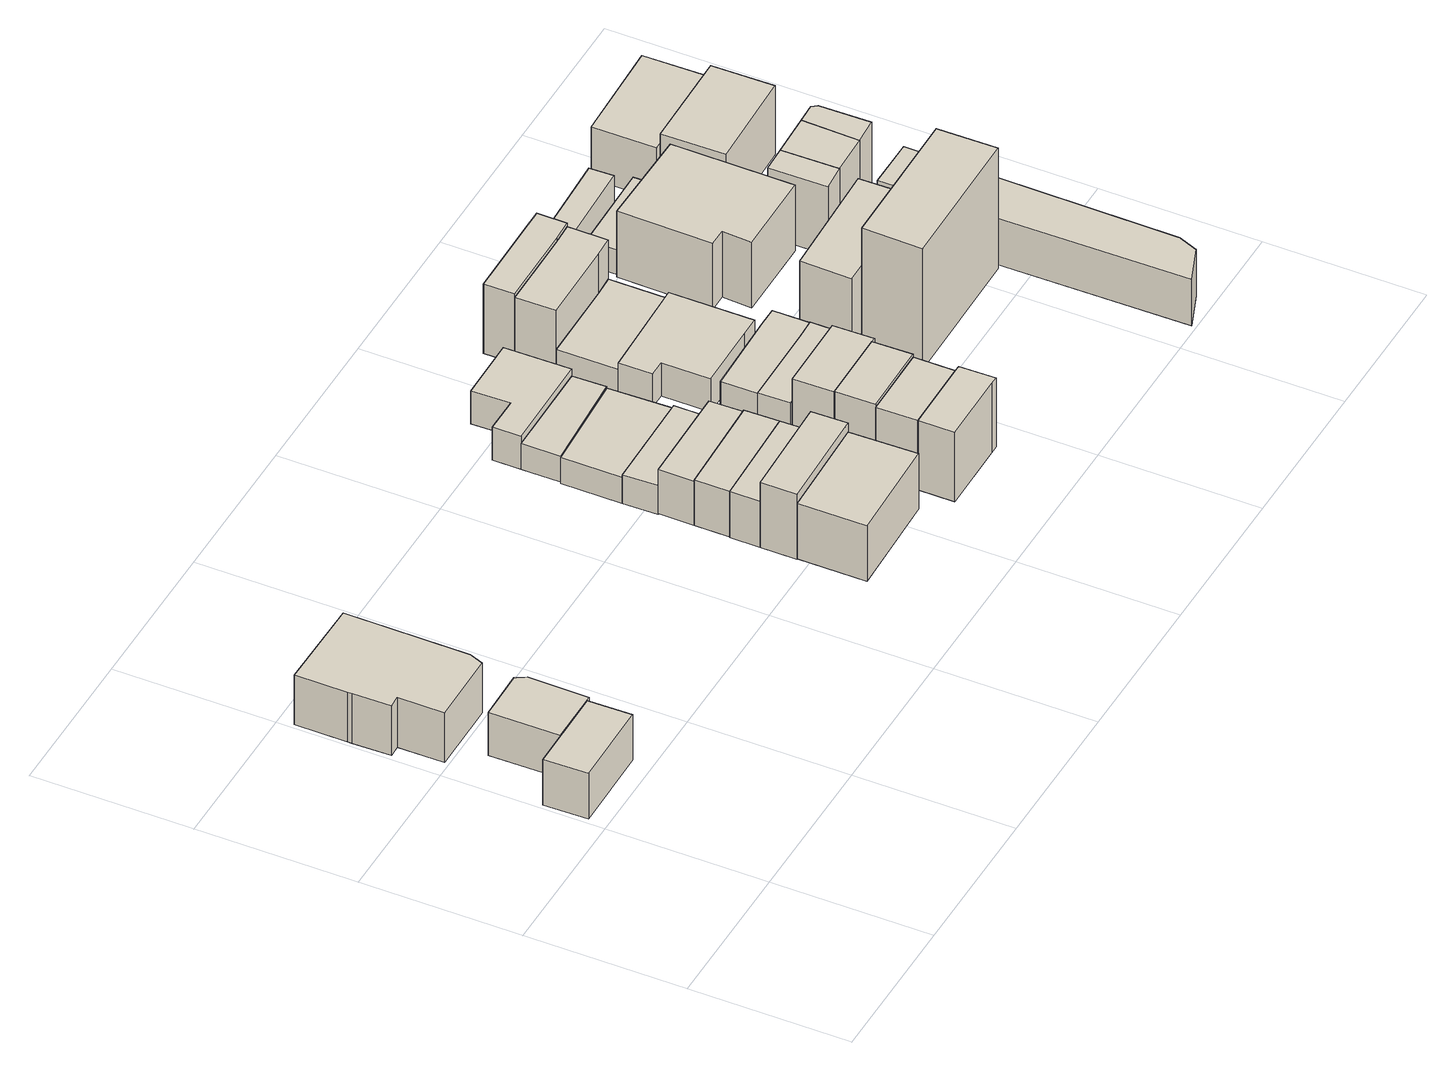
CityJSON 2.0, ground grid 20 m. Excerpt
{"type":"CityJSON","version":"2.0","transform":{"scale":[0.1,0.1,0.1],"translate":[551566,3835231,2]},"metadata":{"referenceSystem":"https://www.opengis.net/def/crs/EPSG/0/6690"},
"CityObjects":{
"building1":{"type":"Building","attributes":{"計測周辺長":33.08,"1/2500図郭":70,"区名":"生野区","町丁目名称":"小路東６丁目","街区番号":4,"class":"3001","usage":"411","measuredHeight":6.5,"storeysAboveGround":2,"BuildingDetailAttribute.buildingRoofEdgeArea":60.8,"BuildingDetailAttribute.buildingStructureType":"601","BuildingDetailAttribute.buildingStructureOrgType":"1","BuildingDetailAttribute.detailedUsage":"1110","BuildingDetailAttribute.specifiedBuildingCoverageRate":0.8,"BuildingDetailAttribute.surveyYear":2017,"BuildingRiverFloodingRiskAttribute.description":"2","BuildingRiverFloodingRiskAttribute.rank":"2","BuildingRiverFloodingRiskAttribute.depth":1.5,"BuildingRiverFloodingRiskAttribute.adminType":"1","BuildingRiverFloodingRiskAttribute.scale":"2","BuildingRiverFloodingRiskAttribute.duration":44.15,"BuildingIDAttribute.prefecture":"27","BuildingIDAttribute.city":"27116"},"geometry":[{"type":"Solid","lod":"1","boundaries":[[[[0,1,2,3]],[[2,4,5,3]],[[1,6,4,2]],[[0,7,6,1]],[[3,5,7,0]],[[4,6,7,5]]]]}]},
"building2":{"type":"Building","attributes":{"計測周辺長":41.13,"1/2500図郭":70,"区名":"生野区","町丁目名称":"小路東６丁目","街区番号":4,"class":"3001","usage":"413","measuredHeight":6.1,"storeysAboveGround":2,"BuildingDetailAttribute.buildingRoofEdgeArea":105.42,"BuildingDetailAttribute.buildingStructureType":"601","BuildingDetailAttribute.buildingStructureOrgType":"1","BuildingDetailAttribute.detailedUsage":"1150","BuildingDetailAttribute.specifiedBuildingCoverageRate":0.8,"BuildingDetailAttribute.surveyYear":2017,"BuildingRiverFloodingRiskAttribute.description":"2","BuildingRiverFloodingRiskAttribute.rank":"2","BuildingRiverFloodingRiskAttribute.depth":1.79,"BuildingRiverFloodingRiskAttribute.adminType":"1","BuildingRiverFloodingRiskAttribute.scale":"2","BuildingRiverFloodingRiskAttribute.duration":44.15,"BuildingIDAttribute.prefecture":"27","BuildingIDAttribute.city":"27116"},"geometry":[{"type":"Solid","lod":"1","boundaries":[[[[8,9,10,11,12]],[[11,13,14,12]],[[10,15,13,11]],[[9,16,15,10]],[[8,17,16,9]],[[12,14,17,8]],[[13,15,16,17,14]]]]}]},
"building3":{"type":"Building","attributes":{"計測周辺長":37.34,"1/2500図郭":70,"区名":"生野区","町丁目名称":"小路東６丁目","街区番号":4,"class":"3001","usage":"411","measuredHeight":7.1,"storeysAboveGround":2,"BuildingDetailAttribute.buildingRoofEdgeArea":76.29,"BuildingDetailAttribute.buildingStructureType":"601","BuildingDetailAttribute.buildingStructureOrgType":"1","BuildingDetailAttribute.detailedUsage":"1120","BuildingDetailAttribute.specifiedBuildingCoverageRate":0.8,"BuildingDetailAttribute.surveyYear":2017,"BuildingRiverFloodingRiskAttribute.description":"2","BuildingRiverFloodingRiskAttribute.rank":"2","BuildingRiverFloodingRiskAttribute.depth":1.65,"BuildingRiverFloodingRiskAttribute.adminType":"1","BuildingRiverFloodingRiskAttribute.scale":"2","BuildingRiverFloodingRiskAttribute.duration":42.88,"BuildingIDAttribute.prefecture":"27","BuildingIDAttribute.city":"27116"},"geometry":[{"type":"Solid","lod":"1","boundaries":[[[[18,19,20,21,22,23,24,25,26]],[[25,27,28,26]],[[24,29,27,25]],[[23,30,29,24]],[[22,31,30,23]],[[21,32,31,22]],[[20,33,32,21]],[[19,34,33,20]],[[18,35,34,19]],[[26,28,35,18]],[[27,29,30,31,32,33,34,35,28]]]]}]},
"building4":{"type":"Building","attributes":{"計測周辺長":35.52,"1/2500図郭":70,"区名":"生野区","町丁目名称":"小路東６丁目","街区番号":7,"class":"3001","usage":"411","measuredHeight":7.9,"storeysAboveGround":2,"BuildingDetailAttribute.buildingRoofEdgeArea":58.95,"BuildingDetailAttribute.buildingStructureType":"601","BuildingDetailAttribute.buildingStructureOrgType":"1","BuildingDetailAttribute.detailedUsage":"1120","BuildingDetailAttribute.specifiedBuildingCoverageRate":0.8,"BuildingDetailAttribute.surveyYear":2017,"BuildingRiverFloodingRiskAttribute.description":"2","BuildingRiverFloodingRiskAttribute.rank":"2","BuildingRiverFloodingRiskAttribute.depth":1.69,"BuildingRiverFloodingRiskAttribute.adminType":"1","BuildingRiverFloodingRiskAttribute.scale":"2","BuildingRiverFloodingRiskAttribute.duration":41.25,"BuildingIDAttribute.prefecture":"27","BuildingIDAttribute.city":"27116"},"geometry":[{"type":"Solid","lod":"1","boundaries":[[[[36,37,38,39]],[[38,40,41,39]],[[37,42,40,38]],[[36,43,42,37]],[[39,41,43,36]],[[40,42,43,41]]]]}]},
"building5":{"type":"Building","attributes":{"計測周辺長":35.21,"1/2500図郭":70,"区名":"生野区","町丁目名称":"小路東６丁目","街区番号":7,"class":"3001","usage":"411","measuredHeight":9.2,"storeysAboveGround":1,"BuildingDetailAttribute.buildingRoofEdgeArea":58.27,"BuildingDetailAttribute.buildingStructureType":"601","BuildingDetailAttribute.buildingStructureOrgType":"1","BuildingDetailAttribute.detailedUsage":"1110","BuildingDetailAttribute.specifiedBuildingCoverageRate":0.8,"BuildingDetailAttribute.surveyYear":2017,"BuildingRiverFloodingRiskAttribute.description":"2","BuildingRiverFloodingRiskAttribute.rank":"2","BuildingRiverFloodingRiskAttribute.depth":1.69,"BuildingRiverFloodingRiskAttribute.adminType":"1","BuildingRiverFloodingRiskAttribute.scale":"2","BuildingRiverFloodingRiskAttribute.duration":41.68,"BuildingIDAttribute.prefecture":"27","BuildingIDAttribute.city":"27116"},"geometry":[{"type":"Solid","lod":"1","boundaries":[[[[44,45,46,47]],[[46,48,49,47]],[[45,50,48,46]],[[44,51,50,45]],[[47,49,51,44]],[[48,50,51,49]]]]}]},
"building6":{"type":"Building","attributes":{"計測周辺長":33.83,"1/2500図郭":70,"区名":"生野区","町丁目名称":"小路東６丁目","街区番号":7,"class":"3001","usage":"411","measuredHeight":6.6,"storeysAboveGround":2,"BuildingDetailAttribute.buildingRoofEdgeArea":49.89,"BuildingDetailAttribute.buildingStructureType":"601","BuildingDetailAttribute.buildingStructureOrgType":"1","BuildingDetailAttribute.detailedUsage":"1110","BuildingDetailAttribute.specifiedBuildingCoverageRate":0.8,"BuildingDetailAttribute.surveyYear":2017,"BuildingRiverFloodingRiskAttribute.description":"2","BuildingRiverFloodingRiskAttribute.rank":"2","BuildingRiverFloodingRiskAttribute.depth":1.69,"BuildingRiverFloodingRiskAttribute.adminType":"1","BuildingRiverFloodingRiskAttribute.scale":"2","BuildingRiverFloodingRiskAttribute.duration":41.68,"BuildingIDAttribute.prefecture":"27","BuildingIDAttribute.city":"27116"},"geometry":[{"type":"Solid","lod":"1","boundaries":[[[[52,44,47,53]],[[47,54,55,53]],[[44,56,54,47]],[[52,57,56,44]],[[53,55,57,52]],[[54,56,57,55]]]]}]},
"building7":{"type":"Building","attributes":{"計測周辺長":34.53,"1/2500図郭":70,"区名":"生野区","町丁目名称":"小路東６丁目","街区番号":7,"class":"3001","usage":"411","measuredHeight":6.6,"storeysAboveGround":2,"BuildingDetailAttribute.buildingRoofEdgeArea":55.13,"BuildingDetailAttribute.buildingStructureType":"601","BuildingDetailAttribute.buildingStructureOrgType":"1","BuildingDetailAttribute.detailedUsage":"1110","BuildingDetailAttribute.specifiedBuildingCoverageRate":0.8,"BuildingDetailAttribute.surveyYear":2017,"BuildingRiverFloodingRiskAttribute.description":"2","BuildingRiverFloodingRiskAttribute.rank":"2","BuildingRiverFloodingRiskAttribute.depth":1.69,"BuildingRiverFloodingRiskAttribute.adminType":"1","BuildingRiverFloodingRiskAttribute.scale":"2","BuildingRiverFloodingRiskAttribute.duration":41.68,"BuildingIDAttribute.prefecture":"27","BuildingIDAttribute.city":"27116"},"geometry":[{"type":"Solid","lod":"1","boundaries":[[[[58,59,60,61]],[[60,55,62,61]],[[59,57,55,60]],[[58,63,57,59]],[[61,62,63,58]],[[55,57,63,62]]]]}]},
"building8":{"type":"Building","attributes":{"計測周辺長":33.41,"1/2500図郭":70,"区名":"生野区","町丁目名称":"小路東６丁目","街区番号":7,"class":"3001","usage":"411","measuredHeight":6.3,"storeysAboveGround":2,"BuildingDetailAttribute.buildingRoofEdgeArea":48.46,"BuildingDetailAttribute.buildingStructureType":"601","BuildingDetailAttribute.buildingStructureOrgType":"1","BuildingDetailAttribute.detailedUsage":"1110","BuildingDetailAttribute.specifiedBuildingCoverageRate":0.8,"BuildingDetailAttribute.surveyYear":2017,"BuildingRiverFloodingRiskAttribute.description":"2","BuildingRiverFloodingRiskAttribute.rank":"2","BuildingRiverFloodingRiskAttribute.depth":1.69,"BuildingRiverFloodingRiskAttribute.adminType":"1","BuildingRiverFloodingRiskAttribute.scale":"2","BuildingRiverFloodingRiskAttribute.duration":41.68,"BuildingIDAttribute.prefecture":"27","BuildingIDAttribute.city":"27116"},"geometry":[{"type":"Solid","lod":"1","boundaries":[[[[64,58,61,65]],[[61,66,67,65]],[[58,68,66,61]],[[64,69,68,58]],[[65,67,69,64]],[[66,68,69,67]]]]}]},
"building9":{"type":"Building","attributes":{"計測周辺長":36.26,"1/2500図郭":70,"区名":"生野区","町丁目名称":"小路東６丁目","街区番号":7,"class":"3001","usage":"411","measuredHeight":4.1,"storeysAboveGround":2,"BuildingDetailAttribute.buildingRoofEdgeArea":67.57,"BuildingDetailAttribute.buildingStructureType":"601","BuildingDetailAttribute.buildingStructureOrgType":"1","BuildingDetailAttribute.detailedUsage":"1110","BuildingDetailAttribute.specifiedBuildingCoverageRate":0.8,"BuildingDetailAttribute.surveyYear":2017,"BuildingRiverFloodingRiskAttribute.description":"2","BuildingRiverFloodingRiskAttribute.rank":"2","BuildingRiverFloodingRiskAttribute.depth":1.79,"BuildingRiverFloodingRiskAttribute.adminType":"1","BuildingRiverFloodingRiskAttribute.scale":"2","BuildingRiverFloodingRiskAttribute.duration":41.68,"BuildingIDAttribute.prefecture":"27","BuildingIDAttribute.city":"27116"},"geometry":[{"type":"Solid","lod":"1","boundaries":[[[[70,71,72,73]],[[72,74,75,73]],[[71,76,74,72]],[[70,77,76,71]],[[73,75,77,70]],[[74,76,77,75]]]]}]},
"building10":{"type":"Building","attributes":{"計測周辺長":33.39,"1/2500図郭":70,"区名":"生野区","町丁目名称":"小路東６丁目","街区番号":7,"class":"3001","usage":"411","measuredHeight":3.7,"storeysAboveGround":1,"BuildingDetailAttribute.buildingRoofEdgeArea":49.81,"BuildingDetailAttribute.buildingStructureType":"601","BuildingDetailAttribute.buildingStructureOrgType":"1","BuildingDetailAttribute.detailedUsage":"1120","BuildingDetailAttribute.specifiedBuildingCoverageRate":0.8,"BuildingDetailAttribute.surveyYear":2017,"BuildingRiverFloodingRiskAttribute.description":"2","BuildingRiverFloodingRiskAttribute.rank":"2","BuildingRiverFloodingRiskAttribute.depth":1.54,"BuildingRiverFloodingRiskAttribute.adminType":"1","BuildingRiverFloodingRiskAttribute.scale":"2","BuildingRiverFloodingRiskAttribute.duration":40.13,"BuildingIDAttribute.prefecture":"27","BuildingIDAttribute.city":"27116"},"geometry":[{"type":"Solid","lod":"1","boundaries":[[[[78,70,73,79]],[[73,80,81,79]],[[70,82,80,73]],[[78,83,82,70]],[[79,81,83,78]],[[80,82,83,81]]]]}]},
"building11":{"type":"Building","attributes":{"計測周辺長":34.27,"1/2500図郭":70,"区名":"生野区","町丁目名称":"小路東６丁目","街区番号":7,"class":"3001","usage":"411","measuredHeight":3.7,"storeysAboveGround":1,"BuildingDetailAttribute.buildingRoofEdgeArea":56.54,"BuildingDetailAttribute.buildingStructureType":"601","BuildingDetailAttribute.buildingStructureOrgType":"1","BuildingDetailAttribute.detailedUsage":"1110","BuildingDetailAttribute.specifiedBuildingCoverageRate":0.8,"BuildingDetailAttribute.surveyYear":2017,"BuildingRiverFloodingRiskAttribute.description":"2","BuildingRiverFloodingRiskAttribute.rank":"2","BuildingRiverFloodingRiskAttribute.depth":1.54,"BuildingRiverFloodingRiskAttribute.adminType":"1","BuildingRiverFloodingRiskAttribute.scale":"2","BuildingRiverFloodingRiskAttribute.duration":40.13,"BuildingIDAttribute.prefecture":"27","BuildingIDAttribute.city":"27116"},"geometry":[{"type":"Solid","lod":"1","boundaries":[[[[84,85,86,87]],[[86,88,89,87]],[[85,90,88,86]],[[84,91,90,85]],[[87,89,91,84]],[[88,90,91,89]]]]}]},
"building12":{"type":"Building","attributes":{"計測周辺長":41.64,"1/2500図郭":70,"区名":"生野区","町丁目名称":"小路東６丁目","街区番号":7,"class":"3001","usage":"413","measuredHeight":4.7,"storeysAboveGround":2,"BuildingDetailAttribute.buildingRoofEdgeArea":82.26,"BuildingDetailAttribute.buildingStructureType":"601","BuildingDetailAttribute.buildingStructureOrgType":"1","BuildingDetailAttribute.detailedUsage":"1150","BuildingDetailAttribute.specifiedBuildingCoverageRate":0.8,"BuildingDetailAttribute.surveyYear":2017,"BuildingRiverFloodingRiskAttribute.description":"2","BuildingRiverFloodingRiskAttribute.rank":"2","BuildingRiverFloodingRiskAttribute.depth":1.44,"BuildingRiverFloodingRiskAttribute.adminType":"1","BuildingRiverFloodingRiskAttribute.scale":"2","BuildingRiverFloodingRiskAttribute.duration":40.13,"BuildingIDAttribute.prefecture":"27","BuildingIDAttribute.city":"27116"},"geometry":[{"type":"Solid","lod":"1","boundaries":[[[[87,92,93,94,95,84]],[[95,96,97,84]],[[94,98,96,95]],[[93,99,98,94]],[[92,100,99,93]],[[87,101,100,92]],[[84,97,101,87]],[[96,98,99,100,101,97]]]]}]},
"building13":{"type":"Building","attributes":{"計測周辺長":29.91,"1/2500図郭":70,"区名":"生野区","町丁目名称":"小路東６丁目","街区番号":7,"class":"3002","usage":"411","measuredHeight":9.9,"storeysAboveGround":3,"BuildingDetailAttribute.buildingRoofEdgeArea":48.32,"BuildingDetailAttribute.buildingStructureType":"610","BuildingDetailAttribute.buildingStructureOrgType":"2","BuildingDetailAttribute.detailedUsage":"1110","BuildingDetailAttribute.specifiedBuildingCoverageRate":0.8,"BuildingDetailAttribute.surveyYear":2017,"BuildingRiverFloodingRiskAttribute.description":"2","BuildingRiverFloodingRiskAttribute.rank":"2","BuildingRiverFloodingRiskAttribute.depth":1.34,"BuildingRiverFloodingRiskAttribute.adminType":"1","BuildingRiverFloodingRiskAttribute.scale":"2","BuildingRiverFloodingRiskAttribute.duration":34.87,"BuildingIDAttribute.prefecture":"27","BuildingIDAttribute.city":"27116"},"geometry":[{"type":"Solid","lod":"1","boundaries":[[[[102,103,104,105,106,107]],[[106,108,109,107]],[[105,110,108,106]],[[104,111,110,105]],[[103,112,111,104]],[[102,113,112,103]],[[107,109,113,102]],[[108,110,111,112,113,109]]]]}]},
"building14":{"type":"Building","attributes":{"計測周辺長":29.06,"1/2500図郭":70,"区名":"生野区","町丁目名称":"小路東６丁目","街区番号":7,"class":"3002","usage":"411","measuredHeight":9.9,"storeysAboveGround":3,"BuildingDetailAttribute.buildingRoofEdgeArea":48.28,"BuildingDetailAttribute.buildingStructureType":"610","BuildingDetailAttribute.buildingStructureOrgType":"2","BuildingDetailAttribute.detailedUsage":"1110","BuildingDetailAttribute.specifiedBuildingCoverageRate":0.8,"BuildingDetailAttribute.surveyYear":2017,"BuildingRiverFloodingRiskAttribute.description":"2","BuildingRiverFloodingRiskAttribute.rank":"2","BuildingRiverFloodingRiskAttribute.depth":1.4,"BuildingRiverFloodingRiskAttribute.adminType":"1","BuildingRiverFloodingRiskAttribute.scale":"2","BuildingRiverFloodingRiskAttribute.duration":34.87,"BuildingIDAttribute.prefecture":"27","BuildingIDAttribute.city":"27116"},"geometry":[{"type":"Solid","lod":"1","boundaries":[[[[107,106,114,115]],[[114,116,117,115]],[[106,108,116,114]],[[107,109,108,106]],[[115,117,109,107]],[[116,108,109,117]]]]}]},
"building15":{"type":"Building","attributes":{"計測周辺長":28.37,"1/2500図郭":70,"区名":"生野区","町丁目名称":"小路東６丁目","街区番号":7,"class":"3002","usage":"411","measuredHeight":10.3,"storeysAboveGround":3,"BuildingDetailAttribute.buildingRoofEdgeArea":45.06,"BuildingDetailAttribute.buildingStructureType":"610","BuildingDetailAttribute.buildingStructureOrgType":"2","BuildingDetailAttribute.detailedUsage":"1110","BuildingDetailAttribute.specifiedBuildingCoverageRate":0.8,"BuildingDetailAttribute.surveyYear":2017,"BuildingRiverFloodingRiskAttribute.description":"2","BuildingRiverFloodingRiskAttribute.rank":"2","BuildingRiverFloodingRiskAttribute.depth":1.4,"BuildingRiverFloodingRiskAttribute.adminType":"1","BuildingRiverFloodingRiskAttribute.scale":"2","BuildingRiverFloodingRiskAttribute.duration":34.83,"BuildingIDAttribute.prefecture":"27","BuildingIDAttribute.city":"27116"},"geometry":[{"type":"Solid","lod":"1","boundaries":[[[[118,119,120,121]],[[120,122,123,121]],[[119,124,122,120]],[[118,125,124,119]],[[121,123,125,118]],[[122,124,125,123]]]]}]},
"building16":{"type":"Building","attributes":{"計測周辺長":30.18,"1/2500図郭":70,"区名":"生野区","町丁目名称":"小路東６丁目","街区番号":7,"class":"3002","usage":"411","measuredHeight":10.3,"storeysAboveGround":3,"BuildingDetailAttribute.buildingRoofEdgeArea":50.85,"BuildingDetailAttribute.buildingStructureType":"610","BuildingDetailAttribute.buildingStructureOrgType":"2","BuildingDetailAttribute.detailedUsage":"1110","BuildingDetailAttribute.specifiedBuildingCoverageRate":0.8,"BuildingDetailAttribute.surveyYear":2017,"BuildingRiverFloodingRiskAttribute.description":"2","BuildingRiverFloodingRiskAttribute.rank":"2","BuildingRiverFloodingRiskAttribute.depth":1.3,"BuildingRiverFloodingRiskAttribute.adminType":"1","BuildingRiverFloodingRiskAttribute.scale":"2","BuildingRiverFloodingRiskAttribute.duration":34.83,"BuildingIDAttribute.prefecture":"27","BuildingIDAttribute.city":"27116"},"geometry":[{"type":"Solid","lod":"1","boundaries":[[[[120,126,127,128,121]],[[128,129,130,121]],[[127,131,129,128]],[[126,132,131,127]],[[120,133,132,126]],[[121,130,133,120]],[[129,131,132,133,130]]]]}]},
"building17":{"type":"Building","attributes":{"計測周辺長":34.16,"1/2500図郭":70,"区名":"生野区","町丁目名称":"小路東６丁目","街区番号":7,"class":"3001","usage":"411","measuredHeight":6.8,"storeysAboveGround":2,"BuildingDetailAttribute.buildingRoofEdgeArea":50.39,"BuildingDetailAttribute.buildingStructureType":"601","BuildingDetailAttribute.buildingStructureOrgType":"1","BuildingDetailAttribute.detailedUsage":"1110","BuildingDetailAttribute.specifiedBuildingCoverageRate":0.8,"BuildingDetailAttribute.surveyYear":2017,"BuildingRiverFloodingRiskAttribute.description":"2","BuildingRiverFloodingRiskAttribute.rank":"2","BuildingRiverFloodingRiskAttribute.depth":1.4,"BuildingRiverFloodingRiskAttribute.adminType":"1","BuildingRiverFloodingRiskAttribute.scale":"2","BuildingRiverFloodingRiskAttribute.duration":34.83,"BuildingIDAttribute.prefecture":"27","BuildingIDAttribute.city":"27116"},"geometry":[{"type":"Solid","lod":"1","boundaries":[[[[134,135,136,137,138,139]],[[138,140,141,139]],[[137,142,140,138]],[[136,143,142,137]],[[135,144,143,136]],[[134,145,144,135]],[[139,141,145,134]],[[140,142,143,144,145,141]]]]}]},
"building18":{"type":"Building","attributes":{"計測周辺長":35.82,"1/2500図郭":70,"区名":"生野区","町丁目名称":"小路東６丁目","街区番号":7,"class":"3001","usage":"411","measuredHeight":6.8,"storeysAboveGround":2,"BuildingDetailAttribute.buildingRoofEdgeArea":61.06,"BuildingDetailAttribute.buildingStructureType":"601","BuildingDetailAttribute.buildingStructureOrgType":"1","BuildingDetailAttribute.detailedUsage":"1110","BuildingDetailAttribute.specifiedBuildingCoverageRate":0.8,"BuildingDetailAttribute.surveyYear":2017,"BuildingRiverFloodingRiskAttribute.description":"2","BuildingRiverFloodingRiskAttribute.rank":"2","BuildingRiverFloodingRiskAttribute.depth":1.4,"BuildingRiverFloodingRiskAttribute.adminType":"1","BuildingRiverFloodingRiskAttribute.scale":"2","BuildingRiverFloodingRiskAttribute.duration":34.83,"BuildingIDAttribute.prefecture":"27","BuildingIDAttribute.city":"27116"},"geometry":[{"type":"Solid","lod":"1","boundaries":[[[[146,135,134,139,147,148]],[[147,149,150,148]],[[139,151,149,147]],[[134,152,151,139]],[[135,153,152,134]],[[146,154,153,135]],[[148,150,154,146]],[[149,151,152,153,154,150]]]]}]},
"building19":{"type":"Building","attributes":{"計測周辺長":33.77,"1/2500図郭":70,"区名":"生野区","町丁目名称":"小路東６丁目","街区番号":7,"class":"3001","usage":"411","measuredHeight":4.6,"storeysAboveGround":1,"BuildingDetailAttribute.buildingRoofEdgeArea":64.69,"BuildingDetailAttribute.buildingStructureType":"601","BuildingDetailAttribute.buildingStructureOrgType":"1","BuildingDetailAttribute.detailedUsage":"1120","BuildingDetailAttribute.specifiedBuildingCoverageRate":0.8,"BuildingDetailAttribute.surveyYear":2017,"BuildingRiverFloodingRiskAttribute.description":"2","BuildingRiverFloodingRiskAttribute.rank":"2","BuildingRiverFloodingRiskAttribute.depth":1.54,"BuildingRiverFloodingRiskAttribute.adminType":"1","BuildingRiverFloodingRiskAttribute.scale":"2","BuildingRiverFloodingRiskAttribute.duration":37.73,"BuildingIDAttribute.prefecture":"27","BuildingIDAttribute.city":"27116"},"geometry":[{"type":"Solid","lod":"1","boundaries":[[[[155,156,157,158,159,160,161]],[[160,162,163,161]],[[159,164,162,160]],[[158,165,164,159]],[[157,166,165,158]],[[156,167,166,157]],[[155,168,167,156]],[[161,163,168,155]],[[162,164,165,166,167,168,163]]]]}]},
"building20":{"type":"Building","attributes":{"計測周辺長":33.86,"1/2500図郭":70,"区名":"生野区","町丁目名称":"小路東６丁目","街区番号":7,"class":"3001","usage":"411","measuredHeight":3.8,"storeysAboveGround":1,"BuildingDetailAttribute.buildingRoofEdgeArea":49.68,"BuildingDetailAttribute.buildingStructureType":"601","BuildingDetailAttribute.buildingStructureOrgType":"1","BuildingDetailAttribute.detailedUsage":"1110","BuildingDetailAttribute.specifiedBuildingCoverageRate":0.8,"BuildingDetailAttribute.surveyYear":2017,"BuildingRiverFloodingRiskAttribute.description":"2","BuildingRiverFloodingRiskAttribute.rank":"2","BuildingRiverFloodingRiskAttribute.depth":1.44,"BuildingRiverFloodingRiskAttribute.adminType":"1","BuildingRiverFloodingRiskAttribute.scale":"2","BuildingRiverFloodingRiskAttribute.duration":37.73,"BuildingIDAttribute.prefecture":"27","BuildingIDAttribute.city":"27116"},"geometry":[{"type":"Solid","lod":"1","boundaries":[[[[169,170,155,161,171]],[[161,172,173,171]],[[155,174,172,161]],[[170,175,174,155]],[[169,176,175,170]],[[171,173,176,169]],[[172,174,175,176,173]]]]}]},
"building21":{"type":"Building","attributes":{"計測周辺長":36.21,"1/2500図郭":70,"区名":"生野区","町丁目名称":"小路東６丁目","街区番号":7,"class":"3001","usage":"411","measuredHeight":9.4,"storeysAboveGround":3,"BuildingDetailAttribute.buildingRoofEdgeArea":65.02,"BuildingDetailAttribute.buildingStructureType":"610","BuildingDetailAttribute.buildingStructureOrgType":"2","BuildingDetailAttribute.detailedUsage":"1110","BuildingDetailAttribute.specifiedBuildingCoverageRate":0.8,"BuildingDetailAttribute.surveyYear":2017,"BuildingRiverFloodingRiskAttribute.description":"2","BuildingRiverFloodingRiskAttribute.rank":"2","BuildingRiverFloodingRiskAttribute.depth":1.64,"BuildingRiverFloodingRiskAttribute.adminType":"1","BuildingRiverFloodingRiskAttribute.scale":"2","BuildingRiverFloodingRiskAttribute.duration":37.73,"BuildingIDAttribute.prefecture":"27","BuildingIDAttribute.city":"27116"},"geometry":[{"type":"Solid","lod":"1","boundaries":[[[[177,178,170,169,171,179]],[[171,180,181,179]],[[169,182,180,171]],[[170,183,182,169]],[[178,184,183,170]],[[177,185,184,178]],[[179,181,185,177]],[[180,182,183,184,185,181]]]]}]},
"building22":{"type":"Building","attributes":{"計測周辺長":34.1,"1/2500図郭":70,"区名":"生野区","町丁目名称":"小路東６丁目","街区番号":7,"class":"3001","usage":"411","measuredHeight":9.9,"storeysAboveGround":3,"BuildingDetailAttribute.buildingRoofEdgeArea":50.73,"BuildingDetailAttribute.buildingStructureType":"610","BuildingDetailAttribute.buildingStructureOrgType":"2","BuildingDetailAttribute.detailedUsage":"1110","BuildingDetailAttribute.specifiedBuildingCoverageRate":0.8,"BuildingDetailAttribute.surveyYear":2017,"BuildingRiverFloodingRiskAttribute.description":"2","BuildingRiverFloodingRiskAttribute.rank":"2","BuildingRiverFloodingRiskAttribute.depth":1.44,"BuildingRiverFloodingRiskAttribute.adminType":"1","BuildingRiverFloodingRiskAttribute.scale":"2","BuildingRiverFloodingRiskAttribute.duration":37.73,"BuildingIDAttribute.prefecture":"27","BuildingIDAttribute.city":"27116"},"geometry":[{"type":"Solid","lod":"1","boundaries":[[[[186,178,177,179,187,188]],[[187,189,190,188]],[[179,191,189,187]],[[177,192,191,179]],[[178,193,192,177]],[[186,194,193,178]],[[188,190,194,186]],[[189,191,192,193,194,190]]]]}]},
"building23":{"type":"Building","attributes":{"計測周辺長":52.25,"1/2500図郭":71,"区名":"生野区","町丁目名称":"小路東６丁目","街区番号":8,"class":"3002","usage":"411","measuredHeight":17.3,"storeysAboveGround":4,"BuildingDetailAttribute.buildingRoofEdgeArea":139.69,"BuildingDetailAttribute.buildingStructureType":"603","BuildingDetailAttribute.buildingStructureOrgType":"3","BuildingDetailAttribute.detailedUsage":"1110","BuildingDetailAttribute.specifiedBuildingCoverageRate":0.8,"BuildingDetailAttribute.surveyYear":2017,"BuildingRiverFloodingRiskAttribute.description":"2","BuildingRiverFloodingRiskAttribute.rank":"2","BuildingRiverFloodingRiskAttribute.depth":1.4,"BuildingRiverFloodingRiskAttribute.adminType":"1","BuildingRiverFloodingRiskAttribute.scale":"2","BuildingRiverFloodingRiskAttribute.duration":34.38,"BuildingIDAttribute.prefecture":"27","BuildingIDAttribute.city":"27116"},"geometry":[{"type":"Solid","lod":"1","boundaries":[[[[195,196,197,198]],[[197,199,200,198]],[[196,201,199,197]],[[195,202,201,196]],[[198,200,202,195]],[[199,201,202,200]]]]}]},
"building24":{"type":"Building","attributes":{"計測周辺長":43.88,"1/2500図郭":71,"区名":"生野区","町丁目名称":"小路東６丁目","街区番号":8,"class":"3002","usage":"411","measuredHeight":10,"storeysAboveGround":3,"BuildingDetailAttribute.buildingRoofEdgeArea":100.8,"BuildingDetailAttribute.buildingStructureType":"601","BuildingDetailAttribute.buildingStructureOrgType":"1","BuildingDetailAttribute.detailedUsage":"1110","BuildingDetailAttribute.specifiedBuildingCoverageRate":0.8,"BuildingDetailAttribute.surveyYear":2017,"BuildingRiverFloodingRiskAttribute.description":"2","BuildingRiverFloodingRiskAttribute.rank":"2","BuildingRiverFloodingRiskAttribute.depth":1.49,"BuildingRiverFloodingRiskAttribute.adminType":"1","BuildingRiverFloodingRiskAttribute.scale":"2","BuildingRiverFloodingRiskAttribute.duration":34.38,"BuildingIDAttribute.prefecture":"27","BuildingIDAttribute.city":"27116"},"geometry":[{"type":"Solid","lod":"1","boundaries":[[[[203,204,205,206]],[[205,207,208,206]],[[204,209,207,205]],[[203,210,209,204]],[[206,208,210,203]],[[207,209,210,208]]]]}]},
"building25":{"type":"Building","attributes":{"計測周辺長":56.52,"1/2500図郭":71,"区名":"生野区","町丁目名称":"小路東６丁目","街区番号":8,"class":"3002","usage":"413","measuredHeight":9.5,"storeysAboveGround":3,"BuildingDetailAttribute.buildingRoofEdgeArea":188.56,"BuildingDetailAttribute.buildingStructureType":"610","BuildingDetailAttribute.buildingStructureOrgType":"2","BuildingDetailAttribute.detailedUsage":"1150","BuildingDetailAttribute.specifiedBuildingCoverageRate":0.8,"BuildingDetailAttribute.surveyYear":2017,"BuildingRiverFloodingRiskAttribute.description":"2","BuildingRiverFloodingRiskAttribute.rank":"2","BuildingRiverFloodingRiskAttribute.depth":1.54,"BuildingRiverFloodingRiskAttribute.adminType":"1","BuildingRiverFloodingRiskAttribute.scale":"2","BuildingRiverFloodingRiskAttribute.duration":37.73,"BuildingIDAttribute.prefecture":"27","BuildingIDAttribute.city":"27116"},"geometry":[{"type":"Solid","lod":"1","boundaries":[[[[211,212,213,214,215,216]],[[215,217,218,216]],[[214,219,217,215]],[[213,220,219,214]],[[212,221,220,213]],[[211,222,221,212]],[[216,218,222,211]],[[217,219,220,221,222,218]]]]}]},
"building26":{"type":"Building","attributes":{"計測周辺長":30.93,"1/2500図郭":71,"区名":"生野区","町丁目名称":"小路東６丁目","街区番号":8,"class":"3001","usage":"411","measuredHeight":3.5,"storeysAboveGround":2,"BuildingDetailAttribute.buildingRoofEdgeArea":42.93,"BuildingDetailAttribute.buildingStructureType":"601","BuildingDetailAttribute.buildingStructureOrgType":"1","BuildingDetailAttribute.detailedUsage":"1110","BuildingDetailAttribute.specifiedBuildingCoverageRate":0.8,"BuildingDetailAttribute.surveyYear":2017,"BuildingRiverFloodingRiskAttribute.description":"2","BuildingRiverFloodingRiskAttribute.rank":"2","BuildingRiverFloodingRiskAttribute.depth":1.54,"BuildingRiverFloodingRiskAttribute.adminType":"1","BuildingRiverFloodingRiskAttribute.scale":"2","BuildingRiverFloodingRiskAttribute.duration":37.73,"BuildingIDAttribute.prefecture":"27","BuildingIDAttribute.city":"27116"},"geometry":[{"type":"Solid","lod":"1","boundaries":[[[[223,224,225,226]],[[225,227,228,226]],[[224,229,227,225]],[[223,230,229,224]],[[226,228,230,223]],[[227,229,230,228]]]]}]},
"building27":{"type":"Building","attributes":{"計測周辺長":27.03,"1/2500図郭":71,"区名":"生野区","町丁目名称":"小路東６丁目","街区番号":8,"class":"3001","usage":"411","measuredHeight":4,"storeysAboveGround":2,"BuildingDetailAttribute.buildingRoofEdgeArea":31.61,"BuildingDetailAttribute.buildingStructureType":"601","BuildingDetailAttribute.buildingStructureOrgType":"1","BuildingDetailAttribute.detailedUsage":"1110","BuildingDetailAttribute.specifiedBuildingCoverageRate":0.8,"BuildingDetailAttribute.surveyYear":2017,"BuildingRiverFloodingRiskAttribute.description":"2","BuildingRiverFloodingRiskAttribute.rank":"2","BuildingRiverFloodingRiskAttribute.depth":1.64,"BuildingRiverFloodingRiskAttribute.adminType":"1","BuildingRiverFloodingRiskAttribute.scale":"2","BuildingRiverFloodingRiskAttribute.duration":37.73,"BuildingIDAttribute.prefecture":"27","BuildingIDAttribute.city":"27116"},"geometry":[{"type":"Solid","lod":"1","boundaries":[[[[231,232,233,234]],[[233,235,236,234]],[[232,237,235,233]],[[231,238,237,232]],[[234,236,238,231]],[[235,237,238,236]]]]}]},
"building28":{"type":"Building","attributes":{"計測周辺長":21.01,"1/2500図郭":71,"区名":"生野区","町丁目名称":"小路東６丁目","街区番号":8,"class":"3001","usage":"411","measuredHeight":9.8,"storeysAboveGround":3,"BuildingDetailAttribute.buildingRoofEdgeArea":23.45,"BuildingDetailAttribute.buildingStructureType":"601","BuildingDetailAttribute.buildingStructureOrgType":"1","BuildingDetailAttribute.detailedUsage":"1110","BuildingDetailAttribute.specifiedBuildingCoverageRate":0.8,"BuildingDetailAttribute.surveyYear":2017,"BuildingRiverFloodingRiskAttribute.description":"2","BuildingRiverFloodingRiskAttribute.rank":"2","BuildingRiverFloodingRiskAttribute.depth":1.49,"BuildingRiverFloodingRiskAttribute.adminType":"1","BuildingRiverFloodingRiskAttribute.scale":"2","BuildingRiverFloodingRiskAttribute.duration":34.38,"BuildingIDAttribute.prefecture":"27","BuildingIDAttribute.city":"27116"},"geometry":[{"type":"Solid","lod":"1","boundaries":[[[[239,240,241,242]],[[241,243,244,242]],[[240,245,243,241]],[[239,246,245,240]],[[242,244,246,239]],[[243,245,246,244]]]]}]},
"building29":{"type":"Building","attributes":{"計測周辺長":84.5,"1/2500図郭":71,"区名":"生野区","町丁目名称":"小路東６丁目","街区番号":8,"class":"3001","usage":"412","measuredHeight":6.6,"storeysAboveGround":2,"BuildingDetailAttribute.buildingRoofEdgeArea":183.94,"BuildingDetailAttribute.buildingStructureType":"610","BuildingDetailAttribute.buildingStructureOrgType":"2","BuildingDetailAttribute.detailedUsage":"1130","BuildingDetailAttribute.specifiedBuildingCoverageRate":0.8,"BuildingDetailAttribute.surveyYear":2017,"BuildingRiverFloodingRiskAttribute.description":"2","BuildingRiverFloodingRiskAttribute.rank":"2","BuildingRiverFloodingRiskAttribute.depth":1.44,"BuildingRiverFloodingRiskAttribute.adminType":"1","BuildingRiverFloodingRiskAttribute.scale":"2","BuildingRiverFloodingRiskAttribute.duration":32.9,"BuildingIDAttribute.prefecture":"27","BuildingIDAttribute.city":"27116"},"geometry":[{"type":"Solid","lod":"1","boundaries":[[[[247,248,249,250,251]],[[250,252,253,251]],[[249,254,252,250]],[[248,255,254,249]],[[247,256,255,248]],[[251,253,256,247]],[[252,254,255,256,253]]]]}]},
"building30":{"type":"Building","attributes":{"計測周辺長":25.19,"1/2500図郭":71,"区名":"生野区","町丁目名称":"小路東６丁目","街区番号":8,"class":"3001","usage":"411","measuredHeight":9.8,"storeysAboveGround":3,"BuildingDetailAttribute.buildingRoofEdgeArea":38.67,"BuildingDetailAttribute.buildingStructureType":"601","BuildingDetailAttribute.buildingStructureOrgType":"1","BuildingDetailAttribute.detailedUsage":"1110","BuildingDetailAttribute.specifiedBuildingCoverageRate":0.8,"BuildingDetailAttribute.surveyYear":2017,"BuildingRiverFloodingRiskAttribute.description":"2","BuildingRiverFloodingRiskAttribute.rank":"2","BuildingRiverFloodingRiskAttribute.depth":1.49,"BuildingRiverFloodingRiskAttribute.adminType":"1","BuildingRiverFloodingRiskAttribute.scale":"2","BuildingRiverFloodingRiskAttribute.duration":34.38,"BuildingIDAttribute.prefecture":"27","BuildingIDAttribute.city":"27116"},"geometry":[{"type":"Solid","lod":"1","boundaries":[[[[257,239,242,258]],[[242,244,259,258]],[[239,246,244,242]],[[257,260,246,239]],[[258,259,260,257]],[[244,246,260,259]]]]}]},
"building31":{"type":"Building","attributes":{"計測周辺長":40.77,"1/2500図郭":71,"区名":"生野区","町丁目名称":"小路東６丁目","街区番号":8,"class":"3001","usage":"412","measuredHeight":9.7,"storeysAboveGround":3,"BuildingDetailAttribute.buildingRoofEdgeArea":98.5,"BuildingDetailAttribute.buildingStructureType":"610","BuildingDetailAttribute.buildingStructureOrgType":"2","BuildingDetailAttribute.detailedUsage":"1130","BuildingDetailAttribute.specifiedBuildingCoverageRate":0.8,"BuildingDetailAttribute.surveyYear":2017,"BuildingRiverFloodingRiskAttribute.description":"2","BuildingRiverFloodingRiskAttribute.rank":"2","BuildingRiverFloodingRiskAttribute.depth":1.33,"BuildingRiverFloodingRiskAttribute.adminType":"1","BuildingRiverFloodingRiskAttribute.scale":"2","BuildingRiverFloodingRiskAttribute.duration":32.3,"BuildingIDAttribute.prefecture":"27","BuildingIDAttribute.city":"27116"},"geometry":[{"type":"Solid","lod":"1","boundaries":[[[[261,262,263,264]],[[263,265,266,264]],[[262,267,265,263]],[[261,268,267,262]],[[264,266,268,261]],[[265,267,268,266]]]]}]},
"building32":{"type":"Building","attributes":{"計測周辺長":20.39,"1/2500図郭":71,"区名":"生野区","町丁目名称":"小路東６丁目","街区番号":8,"class":"3001","usage":"413","measuredHeight":9.8,"storeysAboveGround":3,"BuildingDetailAttribute.buildingRoofEdgeArea":22.7,"BuildingDetailAttribute.buildingStructureType":"601","BuildingDetailAttribute.buildingStructureOrgType":"1","BuildingDetailAttribute.detailedUsage":"1150","BuildingDetailAttribute.specifiedBuildingCoverageRate":0.8,"BuildingDetailAttribute.surveyYear":2017,"BuildingRiverFloodingRiskAttribute.description":"2","BuildingRiverFloodingRiskAttribute.rank":"2","BuildingRiverFloodingRiskAttribute.depth":1.49,"BuildingRiverFloodingRiskAttribute.adminType":"1","BuildingRiverFloodingRiskAttribute.scale":"2","BuildingRiverFloodingRiskAttribute.duration":34.38,"BuildingIDAttribute.prefecture":"27","BuildingIDAttribute.city":"27116"},"geometry":[{"type":"Solid","lod":"1","boundaries":[[[[258,269,270,271,257]],[[271,272,260,257]],[[270,273,272,271]],[[269,274,273,270]],[[258,259,274,269]],[[257,260,259,258]],[[272,273,274,259,260]]]]}]},
"building33":{"type":"Building","attributes":{"計測周辺長":41.11,"1/2500図郭":71,"区名":"生野区","町丁目名称":"小路東６丁目","街区番号":8,"class":"3001","usage":"412","measuredHeight":7.5,"storeysAboveGround":2,"BuildingDetailAttribute.buildingRoofEdgeArea":100.93,"BuildingDetailAttribute.buildingStructureType":"610","BuildingDetailAttribute.buildingStructureOrgType":"2","BuildingDetailAttribute.detailedUsage":"1130","BuildingDetailAttribute.specifiedBuildingCoverageRate":0.8,"BuildingDetailAttribute.surveyYear":2017,"BuildingRiverFloodingRiskAttribute.description":"2","BuildingRiverFloodingRiskAttribute.rank":"2","BuildingRiverFloodingRiskAttribute.depth":1.13,"BuildingRiverFloodingRiskAttribute.adminType":"1","BuildingRiverFloodingRiskAttribute.scale":"2","BuildingRiverFloodingRiskAttribute.duration":32.3,"BuildingIDAttribute.prefecture":"27","BuildingIDAttribute.city":"27116"},"geometry":[{"type":"Solid","lod":"1","boundaries":[[[[275,276,277,278]],[[277,279,280,278]],[[276,281,279,277]],[[275,282,281,276]],[[278,280,282,275]],[[279,281,282,280]]]]}]}
},
"vertices":[
[6,223,10],[5,278,10],[115,279,10],[116,224,10],[115,279,75],[116,224,75],[5,278,75],[6,223,75],
[54,369,9],[119,370,9],[127,357,9],[126,282,9],[55,282,9],[126,282,70],[55,282,70],[127,357,70],[119,370,70],[54,369,70],
[5,580,10],[122,579,10],[121,424,10],[114,406,10],[21,405,10],[21,463,10],[6,462,10],[5,510,10],[5,515,10],[5,510,81],[5,515,81],[6,462,81],[21,463,81],[21,405,81],[114,406,81],[121,424,81],[122,579,81],[5,580,81],
[630,219,10],[632,134,10],[498,130,10],[498,215,10],[498,130,89],[498,215,89],[632,134,89],[630,219,89],
[629,264,9],[630,219,9],[498,215,9],[498,260,9],[498,215,102],[498,260,102],[630,219,102],[629,264,102],
[628,301,9],[498,297,9],[498,260,75],[498,297,75],[629,264,75],[628,301,75],
[627,344,10],[628,301,10],[498,297,10],[498,340,10],[498,340,75],[627,344,75],
[626,386,10],[498,384,10],[498,340,73],[498,384,73],[627,344,73],[626,386,73],
[626,429,9],[626,386,9],[498,384,9],[497,427,9],[498,384,50],[497,427,50],[626,386,50],[626,429,50],
[624,509,9],[497,502,9],[497,427,46],[497,502,46],[626,429,46],[624,509,46],
[623,551,11],[624,509,11],[497,502,11],[497,550,11],[497,502,48],[497,550,48],[624,509,48],[623,551,48],
[497,585,11],[542,585,11],[541,633,11],[622,634,11],[622,634,58],[623,551,58],[541,633,58],[542,585,58],[497,585,58],[497,550,58],
[759,149,12],[760,104,12],[749,104,12],[658,103,12],[658,148,12],[751,149,12],[658,148,111],[751,149,111],[658,103,111],[749,104,111],[760,104,111],[759,149,111],
[657,199,12],[751,200,12],[657,199,111],[751,200,111],
[751,200,11],[657,199,11],[657,249,11],[750,250,11],[657,249,115],[750,250,115],[657,199,115],[751,200,115],
[656,300,11],[756,301,11],[757,250,11],[757,250,114],[750,250,114],[756,301,114],[656,300,114],[657,249,114],
[761,342,12],[786,343,12],[786,307,12],[761,306,12],[655,301,12],[654,341,12],[655,301,80],[654,341,80],[761,306,80],[786,307,80],[786,343,80],[761,342,80],
[786,389,12],[654,386,12],[761,389,12],[654,386,79],[761,389,79],[654,341,79],[761,342,79],[786,343,79],[786,389,79],
[786,515,10],[786,410,10],[760,410,10],[676,409,10],[676,469,10],[656,469,10],[655,511,10],[656,469,57],[655,511,57],[676,469,57],[676,409,57],[760,410,57],[786,410,57],[786,515,57],
[759,587,10],[786,588,10],[655,586,10],[655,511,48],[655,586,48],[786,515,48],[786,588,48],[759,587,48],
[758,637,10],[786,638,10],[654,636,10],[655,586,104],[654,636,104],[759,587,104],[786,588,104],[786,638,104],[758,637,104],
[786,675,10],[654,674,10],[758,675,10],[654,674,109],[758,675,109],[654,636,109],[758,637,109],[786,638,109],[786,675,109],
[840,233,13],[842,308,13],[1027,310,13],[1028,235,13],[1027,310,185],[1028,235,185],[842,308,185],[840,233,185],
[837,318,12],[839,382,12],[991,387,12],[992,320,12],[991,387,112],[992,320,112],[839,382,112],[837,318,112],
[851,446,11],[853,483,11],[830,483,11],[832,601,11],[959,599,11],[958,447,11],[959,599,105],[958,447,105],[832,601,105],[830,483,105],[853,483,105],[851,446,105],
[836,640,10],[954,642,10],[955,606,10],[837,603,10],[955,606,45],[837,603,45],[954,642,45],[836,640,45],
[836,685,10],[941,689,10],[942,659,10],[837,655,10],[942,659,50],[837,655,50],[941,689,50],[836,685,50],
[999,413,12],[966,411,12],[965,484,12],[998,485,12],[965,484,110],[998,485,110],[966,411,110],[999,413,110],
[1034,385,11],[1098,385,11],[1095,48,11],[1085,23,11],[1038,5,11],[1085,23,77],[1038,5,77],[1095,48,77],[1098,385,77],[1034,385,77],
[1051,415,12],[1053,487,12],[1053,487,110],[1051,415,110],
[964,614,12],[1091,616,12],[1092,538,12],[965,534,12],[1092,538,110],[965,534,110],[1091,616,110],[964,614,110],
[1078,488,12],[1083,481,12],[1084,417,12],[1084,417,110],[1083,481,110],[1078,488,110],
[966,619,12],[966,699,12],[1098,703,12],[1099,621,12],[1098,703,86],[1099,621,86],[966,699,86],[966,619,86]
]}
